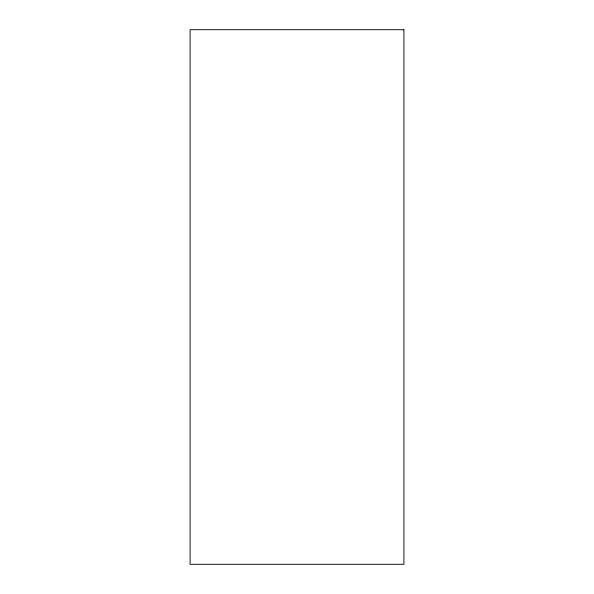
<?xml version="1.0" encoding="UTF-8"?>
<svg xmlns="http://www.w3.org/2000/svg" width="594" height="594" viewBox="0 0 594 594"><rect width="100%" height="100%" fill="white"/><g stroke="black" fill="none" stroke-linecap="round" stroke-linejoin="round"><path stroke-width="0.89" d="M403.92 29.7L190.08 29.7L190.08 564.3L403.92 564.3L403.92 29.7"/></g></svg>
